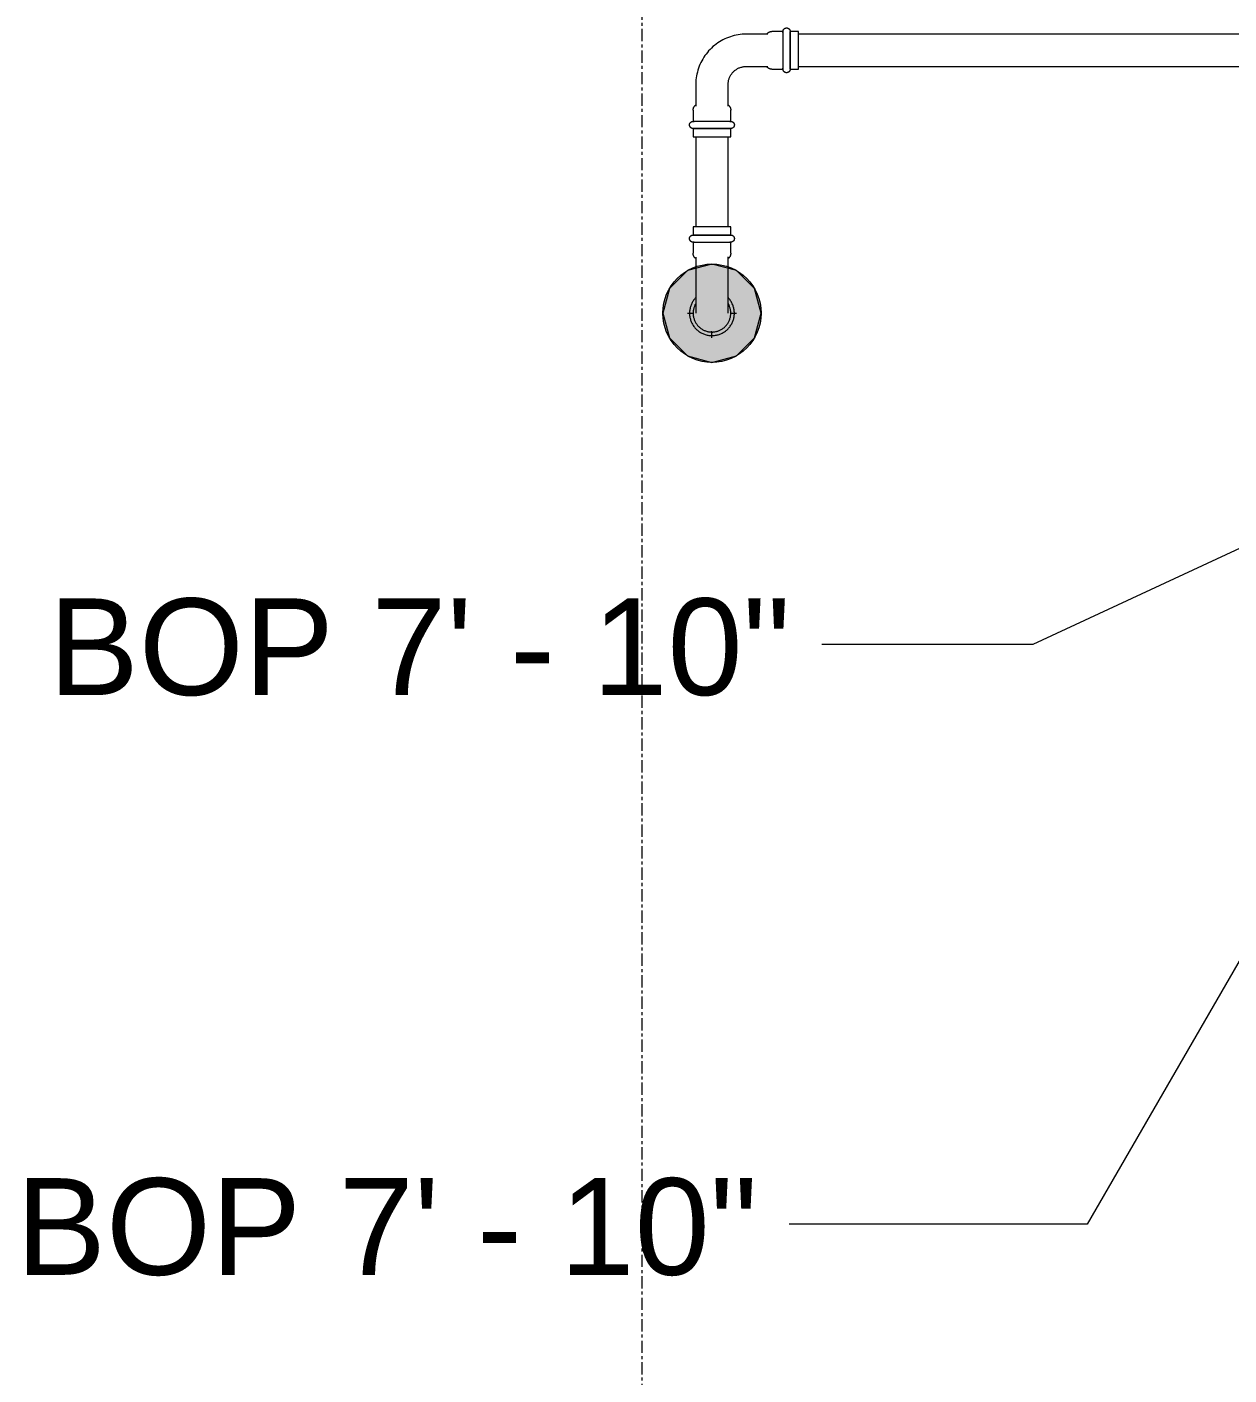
# Model space of a CAD drawing. Header units: inches. Extents: x -3679 to 241, y -496 to 1784.
# Drawn here: x -2695 to -2646.1, y 99.1 to 154 of the extents above; entities that cross this region are included whole.
import ezdxf

# ---------------------------------------------------------------- set-up
doc = ezdxf.new("R2010")
doc.units = ezdxf.units.IN
doc.header["$MEASUREMENT"] = 0
doc.linetypes.add('Grid Line', pattern=[0.875, 0.5, -0.125, 0.125, -0.125])
for name, color, linetype, lineweight in [('A-ANNO-NOTE', 250, 'Continuous', 9), ('G-ANNO-DIMS', 251, 'Continuous', 9), ('P-PIPE', 1, 'Continuous', 9), ('P-PIPE-CNTR', 1, 'Continuous', 9), ('S-GRID', 8, 'Continuous', 9)]:
    doc.layers.add(name, color=color, linetype=linetype, lineweight=lineweight)
doc.styles.add('Arial', font='arial.ttf', dxfattribs={"height": 3.934132})

# ---------------------------------------------------------------- blocks, each defined once
blk = doc.blocks.new('Victaulic-VicPress316-Elbow 90-45deg Style P568_P571 - Standard-V2-SECOND LEVEL')
at = {"layer": 'P-PIPE'}
for p, q in [((-3203.704, 731.097), (-3203.704, 730.203)), ((-3202.389, 730.206), (-3202.389, 731.097)), ((-3203.813, 730.051), (-3203.813, 729.6)), ((-3203.046, 729.6), (-3203.813, 729.6)), ((-3202.28, 729.6), (-3203.046, 729.6)), ((-3202.28, 729.6), (-3202.28, 730.051)), ((-3203.813, 729.309), (-3203.813, 728.97)), ((-3203.046, 729.309), (-3203.813, 729.309)), ((-3202.28, 729.309), (-3203.046, 729.309)), ((-3202.28, 728.97), (-3202.28, 729.309)), ((-3203.813, 728.97), (-3203.046, 728.97)), ((-3203.046, 728.97), (-3202.28, 728.97))]:
    blk.add_line(p, q, dxfattribs=at)
at = {"layer": 'P-PIPE', "flags": 128}
for points in [[(-3203.046, 733.402), (-3203.083, 733.401), (-3203.119, 733.399), (-3203.155, 733.395), (-3203.191, 733.39), (-3203.227, 733.384), (-3203.263, 733.376), (-3203.298, 733.366), (-3203.333, 733.356), (-3203.367, 733.344), (-3203.401, 733.33), (-3203.434, 733.315), (-3203.467, 733.299), (-3203.499, 733.281), (-3203.53, 733.263), (-3203.561, 733.243), (-3203.591, 733.222), (-3203.619, 733.199), (-3203.647, 733.176), (-3203.674, 733.151), (-3203.7, 733.125), (-3203.725, 733.099), (-3203.749, 733.071), (-3203.772, 733.043), (-3203.793, 733.013), (-3203.813, 732.983), (-3203.833, 732.952), (-3203.85, 732.92), (-3203.867, 732.887), (-3203.882, 732.854), (-3203.896, 732.82), (-3203.909, 732.786), (-3203.92, 732.751), (-3203.93, 732.716), (-3203.938, 732.681), (-3203.945, 732.645), (-3203.95, 732.609), (-3203.954, 732.573), (-3203.957, 732.536), (-3203.958, 732.5), (-3203.958, 732.463), (-3203.956, 732.427), (-3203.953, 732.391), (-3203.948, 732.354), (-3203.942, 732.318), (-3203.934, 732.283), (-3203.925, 732.247), (-3203.915, 732.212), (-3203.903, 732.178), (-3203.89, 732.144), (-3203.875, 732.11), (-3203.859, 732.078), (-3203.842, 732.045), (-3203.824, 732.014), (-3203.804, 731.983), (-3203.783, 731.953), (-3203.761, 731.924), (-3203.738, 731.896), (-3203.714, 731.869)], [(-3203.046, 733.257), (-3203.077, 733.256), (-3203.107, 733.254), (-3203.138, 733.251), (-3203.168, 733.247), (-3203.198, 733.241), (-3203.228, 733.235), (-3203.258, 733.227), (-3203.287, 733.218), (-3203.316, 733.207), (-3203.345, 733.196), (-3203.373, 733.183), (-3203.4, 733.17), (-3203.427, 733.155), (-3203.453, 733.139), (-3203.479, 733.123), (-3203.504, 733.105), (-3203.528, 733.086), (-3203.551, 733.066), (-3203.574, 733.046), (-3203.596, 733.024), (-3203.617, 733.002), (-3203.637, 732.978), (-3203.656, 732.954), (-3203.674, 732.93), (-3203.691, 732.904), (-3203.707, 732.878), (-3203.722, 732.851), (-3203.736, 732.824), (-3203.749, 732.796), (-3203.76, 732.768), (-3203.771, 732.739), (-3203.78, 732.71), (-3203.789, 732.68), (-3203.796, 732.65), (-3203.801, 732.62), (-3203.806, 732.59), (-3203.809, 732.559), (-3203.812, 732.529), (-3203.812, 732.498), (-3203.812, 732.468), (-3203.811, 732.437), (-3203.808, 732.406), (-3203.804, 732.376), (-3203.799, 732.346), (-3203.792, 732.316), (-3203.785, 732.286), (-3203.776, 732.257), (-3203.766, 732.228), (-3203.755, 732.199), (-3203.743, 732.171), (-3203.73, 732.143), (-3203.715, 732.116), (-3203.704, 732.096)], [(-3202.389, 731.858), (-3202.367, 731.881), (-3202.343, 731.909), (-3202.32, 731.937), (-3202.299, 731.967), (-3202.279, 731.997), (-3202.26, 732.028), (-3202.242, 732.06), (-3202.225, 732.093), (-3202.21, 732.126), (-3202.196, 732.16), (-3202.183, 732.194), (-3202.172, 732.229), (-3202.163, 732.264), (-3202.154, 732.299), (-3202.147, 732.335), (-3202.142, 732.371), (-3202.138, 732.407), (-3202.135, 732.444), (-3202.134, 732.48), (-3202.134, 732.517), (-3202.136, 732.553), (-3202.139, 732.589), (-3202.144, 732.626), (-3202.15, 732.662), (-3202.158, 732.697), (-3202.167, 732.733), (-3202.177, 732.768), (-3202.189, 732.802), (-3202.202, 732.836), (-3202.217, 732.87), (-3202.233, 732.902), (-3202.25, 732.935), (-3202.268, 732.966), (-3202.288, 732.997), (-3202.309, 733.027), (-3202.331, 733.056), (-3202.354, 733.084), (-3202.378, 733.111), (-3202.404, 733.137), (-3202.43, 733.163), (-3202.457, 733.187), (-3202.486, 733.21), (-3202.515, 733.231), (-3202.545, 733.252), (-3202.576, 733.271), (-3202.608, 733.29), (-3202.64, 733.307), (-3202.673, 733.322), (-3202.706, 733.336), (-3202.741, 733.349), (-3202.775, 733.361), (-3202.81, 733.371), (-3202.846, 733.38), (-3202.881, 733.387), (-3202.917, 733.393), (-3202.954, 733.397), (-3202.99, 733.4), (-3203.026, 733.402), (-3203.046, 733.402)], [(-3202.385, 732.102), (-3202.37, 732.129), (-3202.356, 732.156), (-3202.343, 732.184), (-3202.332, 732.212), (-3202.321, 732.241), (-3202.312, 732.27), (-3202.304, 732.3), (-3202.297, 732.33), (-3202.291, 732.36), (-3202.286, 732.39), (-3202.283, 732.421), (-3202.281, 732.451), (-3202.28, 732.482), (-3202.28, 732.512), (-3202.281, 732.543), (-3202.284, 732.574), (-3202.288, 732.604), (-3202.293, 732.634), (-3202.3, 732.664), (-3202.307, 732.694), (-3202.316, 732.723), (-3202.326, 732.752), (-3202.337, 732.781), (-3202.349, 732.809), (-3202.362, 732.837), (-3202.377, 732.864), (-3202.392, 732.89), (-3202.409, 732.916), (-3202.426, 732.941), (-3202.445, 732.966), (-3202.464, 732.989), (-3202.485, 733.012), (-3202.506, 733.034), (-3202.528, 733.055), (-3202.551, 733.075), (-3202.575, 733.095), (-3202.6, 733.113), (-3202.625, 733.13), (-3202.651, 733.147), (-3202.677, 733.162), (-3202.705, 733.176), (-3202.732, 733.189), (-3202.761, 733.201), (-3202.789, 733.212), (-3202.818, 733.222), (-3202.848, 733.23), (-3202.878, 733.238), (-3202.908, 733.244), (-3202.938, 733.249), (-3202.968, 733.253), (-3202.999, 733.255), (-3203.029, 733.256), (-3203.046, 733.257)], [(-3203.704, 732.49), (-3203.704, 732.489), (-3203.704, 732.486), (-3203.704, 732.48), (-3203.704, 732.472), (-3203.704, 732.462), (-3203.704, 732.45), (-3203.704, 732.436), (-3203.704, 732.419), (-3203.704, 732.401), (-3203.704, 732.38), (-3203.704, 732.357), (-3203.704, 732.333), (-3203.704, 732.306), (-3203.704, 732.277), (-3203.704, 732.247), (-3203.704, 732.214), (-3203.704, 732.18), (-3203.704, 732.144), (-3203.704, 732.107), (-3203.704, 732.068), (-3203.704, 732.027), (-3203.704, 731.985), (-3203.704, 731.941), (-3203.704, 731.896), (-3203.704, 731.85), (-3203.704, 731.802), (-3203.704, 731.754), (-3203.704, 731.704), (-3203.704, 731.653), (-3203.704, 731.602), (-3203.704, 731.549), (-3203.704, 731.496), (-3203.704, 731.443), (-3203.704, 731.388), (-3203.704, 731.334), (-3203.704, 731.279), (-3203.704, 731.223), (-3203.704, 731.168), (-3203.704, 731.112), (-3203.704, 731.097)], [(-3202.389, 731.097), (-3202.389, 731.153), (-3202.389, 731.208), (-3202.389, 731.264), (-3202.389, 731.319), (-3202.389, 731.374), (-3202.389, 731.428), (-3202.389, 731.482), (-3202.389, 731.535), (-3202.389, 731.588), (-3202.389, 731.639), (-3202.389, 731.69), (-3202.389, 731.74), (-3202.389, 731.789), (-3202.389, 731.837), (-3202.389, 731.884), (-3202.389, 731.929), (-3202.389, 731.973), (-3202.389, 732.016), (-3202.389, 732.057), (-3202.389, 732.096), (-3202.389, 732.134), (-3202.389, 732.171), (-3202.389, 732.205), (-3202.389, 732.238), (-3202.389, 732.269), (-3202.389, 732.298), (-3202.389, 732.326), (-3202.389, 732.351), (-3202.389, 732.374), (-3202.389, 732.395), (-3202.389, 732.414), (-3202.389, 732.432), (-3202.389, 732.446), (-3202.389, 732.459), (-3202.389, 732.47), (-3202.389, 732.478), (-3202.389, 732.484), (-3202.389, 732.488), (-3202.389, 732.49), (-3202.389, 732.49)], [(-3203.813, 730.051), (-3203.812, 730.062), (-3203.812, 730.073), (-3203.811, 730.084), (-3203.809, 730.094), (-3203.807, 730.105), (-3203.805, 730.116), (-3203.802, 730.126), (-3203.799, 730.137), (-3203.795, 730.147), (-3203.791, 730.157), (-3203.787, 730.167), (-3203.782, 730.177), (-3203.777, 730.186), (-3203.771, 730.196), (-3203.765, 730.205), (-3203.759, 730.214), (-3203.752, 730.222), (-3203.745, 730.231), (-3203.738, 730.239), (-3203.73, 730.246), (-3203.722, 730.254), (-3203.714, 730.261), (-3203.705, 730.268), (-3203.704, 730.269)], [(-3202.389, 730.269), (-3202.38, 730.262), (-3202.372, 730.255), (-3202.364, 730.248), (-3202.356, 730.24), (-3202.348, 730.232), (-3202.341, 730.224), (-3202.335, 730.215), (-3202.328, 730.207), (-3202.322, 730.197), (-3202.317, 730.188), (-3202.311, 730.179), (-3202.306, 730.169), (-3202.302, 730.159), (-3202.298, 730.149), (-3202.294, 730.139), (-3202.291, 730.128), (-3202.288, 730.118), (-3202.285, 730.107), (-3202.283, 730.096), (-3202.282, 730.086), (-3202.281, 730.075), (-3202.28, 730.064), (-3202.28, 730.053), (-3202.28, 730.051)], [(-3203.813, 729.309), (-3203.818, 729.309), (-3203.824, 729.309), (-3203.83, 729.31), (-3203.836, 729.31), (-3203.841, 729.311), (-3203.847, 729.313), (-3203.853, 729.314), (-3203.858, 729.316), (-3203.864, 729.318), (-3203.869, 729.32), (-3203.875, 729.322), (-3203.88, 729.325), (-3203.885, 729.328), (-3203.89, 729.331), (-3203.895, 729.334), (-3203.899, 729.337), (-3203.904, 729.341), (-3203.908, 729.345), (-3203.913, 729.349), (-3203.917, 729.353), (-3203.921, 729.357), (-3203.925, 729.361), (-3203.928, 729.366), (-3203.932, 729.371), (-3203.935, 729.375), (-3203.938, 729.38), (-3203.941, 729.385), (-3203.944, 729.391), (-3203.946, 729.396), (-3203.948, 729.401), (-3203.95, 729.407), (-3203.952, 729.412), (-3203.953, 729.418), (-3203.955, 729.424), (-3203.956, 729.429), (-3203.957, 729.435), (-3203.957, 729.441), (-3203.958, 729.447), (-3203.958, 729.452), (-3203.958, 729.458), (-3203.958, 729.464), (-3203.957, 729.47), (-3203.956, 729.476), (-3203.955, 729.481), (-3203.954, 729.487), (-3203.953, 729.493), (-3203.951, 729.498), (-3203.949, 729.504), (-3203.947, 729.509), (-3203.945, 729.515), (-3203.942, 729.52), (-3203.94, 729.525), (-3203.937, 729.53), (-3203.934, 729.535), (-3203.93, 729.54), (-3203.927, 729.544), (-3203.923, 729.549), (-3203.919, 729.553), (-3203.915, 729.557), (-3203.911, 729.561), (-3203.906, 729.565), (-3203.902, 729.569), (-3203.897, 729.572), (-3203.892, 729.576), (-3203.888, 729.579), (-3203.882, 729.582), (-3203.877, 729.584), (-3203.872, 729.587), (-3203.867, 729.589), (-3203.861, 729.591), (-3203.856, 729.593), (-3203.85, 729.595), (-3203.845, 729.596), (-3203.839, 729.597), (-3203.833, 729.598), (-3203.827, 729.599), (-3203.821, 729.599), (-3203.816, 729.599), (-3203.813, 729.6)], [(-3203.046, 729.6), (-3203.077, 729.6), (-3203.107, 729.6), (-3203.138, 729.6), (-3203.168, 729.6), (-3203.198, 729.6), (-3203.228, 729.6), (-3203.258, 729.6), (-3203.287, 729.6), (-3203.316, 729.6), (-3203.345, 729.6), (-3203.373, 729.6), (-3203.4, 729.6), (-3203.427, 729.6), (-3203.453, 729.6), (-3203.479, 729.6), (-3203.504, 729.6), (-3203.528, 729.6), (-3203.551, 729.6), (-3203.574, 729.6), (-3203.596, 729.6), (-3203.617, 729.6), (-3203.637, 729.6), (-3203.656, 729.6), (-3203.674, 729.6), (-3203.691, 729.6), (-3203.707, 729.6), (-3203.722, 729.6), (-3203.736, 729.6), (-3203.749, 729.6), (-3203.76, 729.6), (-3203.771, 729.6), (-3203.78, 729.6), (-3203.789, 729.6), (-3203.796, 729.6), (-3203.801, 729.6), (-3203.806, 729.6), (-3203.809, 729.6), (-3203.812, 729.6), (-3203.812, 729.6), (-3203.813, 729.6)], [(-3203.813, 729.6), (-3203.812, 729.6), (-3203.81, 729.6), (-3203.807, 729.6), (-3203.803, 729.6), (-3203.797, 729.6), (-3203.791, 729.6), (-3203.783, 729.6), (-3203.774, 729.6)], [(-3202.28, 729.6), (-3202.28, 729.6), (-3202.282, 729.6), (-3202.285, 729.6), (-3202.289, 729.6), (-3202.295, 729.6), (-3202.302, 729.6), (-3202.309, 729.6), (-3202.318, 729.6), (-3202.329, 729.6), (-3202.34, 729.6), (-3202.353, 729.6), (-3202.366, 729.6), (-3202.381, 729.6), (-3202.397, 729.6), (-3202.413, 729.6), (-3202.431, 729.6), (-3202.45, 729.6), (-3202.47, 729.6), (-3202.49, 729.6), (-3202.512, 729.6), (-3202.534, 729.6), (-3202.558, 729.6), (-3202.582, 729.6), (-3202.606, 729.6), (-3202.632, 729.6), (-3202.658, 729.6), (-3202.685, 729.6), (-3202.712, 729.6), (-3202.74, 729.6), (-3202.768, 729.6), (-3202.797, 729.6), (-3202.826, 729.6), (-3202.856, 729.6), (-3202.886, 729.6), (-3202.916, 729.6), (-3202.946, 729.6), (-3202.977, 729.6), (-3203.007, 729.6), (-3203.038, 729.6), (-3203.046, 729.6)], [(-3202.321, 729.6), (-3202.312, 729.6), (-3202.304, 729.6), (-3202.297, 729.6), (-3202.291, 729.6), (-3202.286, 729.6), (-3202.283, 729.6), (-3202.281, 729.6), (-3202.28, 729.6), (-3202.28, 729.6)], [(-3202.28, 729.6), (-3202.274, 729.599), (-3202.268, 729.599), (-3202.262, 729.598), (-3202.256, 729.598), (-3202.251, 729.597), (-3202.245, 729.595), (-3202.239, 729.594), (-3202.234, 729.592), (-3202.228, 729.59), (-3202.223, 729.588), (-3202.218, 729.586), (-3202.212, 729.583), (-3202.207, 729.58), (-3202.202, 729.577), (-3202.197, 729.574), (-3202.193, 729.571), (-3202.188, 729.567), (-3202.184, 729.563), (-3202.179, 729.559), (-3202.175, 729.555), (-3202.171, 729.551), (-3202.167, 729.547), (-3202.164, 729.542), (-3202.16, 729.537), (-3202.157, 729.533), (-3202.154, 729.528), (-3202.151, 729.523), (-3202.149, 729.517), (-3202.146, 729.512), (-3202.144, 729.507), (-3202.142, 729.501), (-3202.14, 729.496), (-3202.139, 729.49), (-3202.137, 729.484), (-3202.136, 729.479), (-3202.135, 729.473), (-3202.135, 729.467), (-3202.134, 729.461), (-3202.134, 729.456), (-3202.134, 729.45), (-3202.134, 729.444), (-3202.135, 729.438), (-3202.136, 729.432), (-3202.137, 729.427), (-3202.138, 729.421), (-3202.139, 729.415), (-3202.141, 729.41), (-3202.143, 729.404), (-3202.145, 729.399), (-3202.147, 729.393), (-3202.15, 729.388), (-3202.152, 729.383), (-3202.155, 729.378), (-3202.159, 729.373), (-3202.162, 729.368), (-3202.165, 729.364), (-3202.169, 729.359), (-3202.173, 729.355), (-3202.177, 729.351), (-3202.181, 729.347), (-3202.186, 729.343), (-3202.19, 729.339), (-3202.195, 729.336), (-3202.2, 729.332), (-3202.205, 729.329), (-3202.21, 729.326), (-3202.215, 729.324), (-3202.22, 729.321), (-3202.225, 729.319), (-3202.231, 729.317), (-3202.236, 729.315), (-3202.242, 729.313), (-3202.248, 729.312), (-3202.253, 729.311), (-3202.259, 729.31), (-3202.265, 729.309), (-3202.271, 729.309), (-3202.276, 729.309), (-3202.28, 729.309)], [(-3203.771, 729.309), (-3203.78, 729.309), (-3203.789, 729.309), (-3203.796, 729.309), (-3203.801, 729.309), (-3203.806, 729.309), (-3203.809, 729.309), (-3203.812, 729.309), (-3203.812, 729.309), (-3203.813, 729.309)], [(-3203.813, 729.309), (-3203.812, 729.309), (-3203.81, 729.309), (-3203.807, 729.309), (-3203.803, 729.309), (-3203.797, 729.309), (-3203.791, 729.309), (-3203.783, 729.309), (-3203.774, 729.309), (-3203.763, 729.309), (-3203.752, 729.309), (-3203.74, 729.309), (-3203.726, 729.309), (-3203.711, 729.309), (-3203.695, 729.309), (-3203.679, 729.309), (-3203.661, 729.309), (-3203.642, 729.309), (-3203.622, 729.309), (-3203.602, 729.309), (-3203.58, 729.309), (-3203.558, 729.309), (-3203.534, 729.309), (-3203.51, 729.309), (-3203.486, 729.309), (-3203.46, 729.309), (-3203.434, 729.309), (-3203.407, 729.309), (-3203.38, 729.309), (-3203.352, 729.309), (-3203.324, 729.309), (-3203.295, 729.309), (-3203.266, 729.309), (-3203.236, 729.309), (-3203.206, 729.309), (-3203.176, 729.309), (-3203.146, 729.309), (-3203.116, 729.309), (-3203.085, 729.309), (-3203.054, 729.309), (-3203.046, 729.309)], [(-3203.046, 729.309), (-3203.015, 729.309), (-3202.985, 729.309), (-3202.954, 729.309), (-3202.924, 729.309), (-3202.894, 729.309), (-3202.864, 729.309), (-3202.834, 729.309), (-3202.805, 729.309), (-3202.776, 729.309), (-3202.748, 729.309), (-3202.72, 729.309), (-3202.692, 729.309), (-3202.665, 729.309), (-3202.639, 729.309), (-3202.613, 729.309), (-3202.588, 729.309), (-3202.564, 729.309), (-3202.541, 729.309), (-3202.518, 729.309), (-3202.496, 729.309), (-3202.475, 729.309), (-3202.455, 729.309), (-3202.436, 729.309), (-3202.418, 729.309), (-3202.401, 729.309), (-3202.385, 729.309), (-3202.37, 729.309), (-3202.356, 729.309), (-3202.343, 729.309), (-3202.332, 729.309), (-3202.321, 729.309), (-3202.312, 729.309), (-3202.304, 729.309), (-3202.297, 729.309), (-3202.291, 729.309), (-3202.286, 729.309), (-3202.283, 729.309), (-3202.281, 729.309), (-3202.28, 729.309), (-3202.28, 729.309)], [(-3202.28, 729.309), (-3202.28, 729.309), (-3202.282, 729.309), (-3202.285, 729.309), (-3202.289, 729.309), (-3202.295, 729.309), (-3202.302, 729.309), (-3202.309, 729.309), (-3202.318, 729.309)]]:
    blk.add_lwpolyline(points, dxfattribs=at)
blk = doc.blocks.new('Victaulic-VicPress316-Elbow 90-45deg Style P568_P571 - Standard-V1-SECOND LEVEL')
at = {"layer": 'P-PIPE'}
for p, q in [((-0.767, 3.52), (-0.767, 3.181)), ((0.766, 3.52), (-0.767, 3.52)), ((0.766, 3.181), (0.766, 3.52)), ((-0.767, 3.181), (0.766, 3.181)), ((-0.767, 2.89), (-0.767, 2.439)), ((-0.767, 2.89), (0.766, 2.89)), ((0.766, 2.439), (0.766, 2.89)), ((-0.658, 2.278), (-0.658, 1.393)), ((0.657, 1.393), (0.657, 2.278)), ((-3.181, 0.766), (-3.52, 0.766)), ((-3.52, 0.766), (-3.52, -0.767)), ((-3.181, -0.767), (-3.181, 0.766)), ((-2.439, 0.766), (-2.89, 0.766)), ((-2.89, -0.767), (-2.89, 0.766)), ((-1.393, 0.657), (-2.278, 0.657)), ((-3.52, -0.767), (-3.181, -0.767)), ((-2.89, -0.767), (-2.439, -0.767)), ((-2.278, -0.658), (-1.393, -0.658))]:
    blk.add_line(p, q, dxfattribs=at)
at = {"layer": 'P-PIPE', "flags": 128}
for points in [[(-0.767, 2.89), (-0.772, 2.891), (-0.778, 2.891), (-0.784, 2.892), (-0.79, 2.892), (-0.795, 2.893), (-0.801, 2.895), (-0.807, 2.896), (-0.812, 2.898), (-0.818, 2.9), (-0.823, 2.902), (-0.828, 2.904), (-0.834, 2.907), (-0.839, 2.91), (-0.844, 2.913), (-0.849, 2.916), (-0.853, 2.919), (-0.858, 2.923), (-0.862, 2.927), (-0.867, 2.931), (-0.871, 2.935), (-0.875, 2.939), (-0.879, 2.943), (-0.882, 2.948), (-0.886, 2.953), (-0.889, 2.957), (-0.892, 2.962), (-0.895, 2.967), (-0.897, 2.973), (-0.9, 2.978), (-0.902, 2.983), (-0.904, 2.989), (-0.906, 2.994), (-0.907, 3), (-0.909, 3.006), (-0.91, 3.011), (-0.911, 3.017), (-0.911, 3.023), (-0.912, 3.029), (-0.912, 3.034), (-0.912, 3.04), (-0.912, 3.046), (-0.911, 3.052), (-0.91, 3.058), (-0.909, 3.063), (-0.908, 3.069), (-0.907, 3.075), (-0.905, 3.08), (-0.903, 3.086), (-0.901, 3.091), (-0.899, 3.097), (-0.896, 3.102), (-0.894, 3.107), (-0.891, 3.112), (-0.887, 3.117), (-0.884, 3.122), (-0.881, 3.126), (-0.877, 3.131), (-0.873, 3.135), (-0.869, 3.139), (-0.865, 3.143), (-0.86, 3.147), (-0.856, 3.151), (-0.851, 3.154), (-0.846, 3.158), (-0.842, 3.161), (-0.836, 3.164), (-0.831, 3.166), (-0.826, 3.169), (-0.821, 3.171), (-0.815, 3.173), (-0.81, 3.175), (-0.804, 3.177), (-0.798, 3.178), (-0.793, 3.179), (-0.787, 3.18), (-0.781, 3.181), (-0.775, 3.181), (-0.77, 3.181), (-0.767, 3.181)], [(0.766, 3.181), (0.766, 3.181), (0.764, 3.181), (0.761, 3.181), (0.757, 3.181), (0.751, 3.181), (0.745, 3.181), (0.737, 3.181), (0.728, 3.181), (0.717, 3.181), (0.706, 3.181), (0.693, 3.181), (0.68, 3.181), (0.665, 3.181), (0.649, 3.181), (0.633, 3.181), (0.615, 3.181), (0.596, 3.181), (0.576, 3.181), (0.556, 3.181), (0.534, 3.181), (0.512, 3.181), (0.488, 3.181), (0.464, 3.181), (0.44, 3.181), (0.414, 3.181), (0.388, 3.181), (0.361, 3.181), (0.334, 3.181), (0.306, 3.181), (0.278, 3.181), (0.249, 3.181), (0.22, 3.181), (0.19, 3.181), (0.16, 3.181), (0.13, 3.181), (0.1, 3.181), (0.069, 3.181), (0.039, 3.181), (0.008, 3.181), (-0.022, 3.181), (-0.053, 3.181), (-0.084, 3.181), (-0.114, 3.181), (-0.144, 3.181), (-0.174, 3.181), (-0.204, 3.181), (-0.233, 3.181), (-0.262, 3.181), (-0.291, 3.181), (-0.319, 3.181), (-0.347, 3.181), (-0.374, 3.181), (-0.4, 3.181), (-0.426, 3.181), (-0.451, 3.181), (-0.476, 3.181), (-0.499, 3.181), (-0.522, 3.181), (-0.544, 3.181), (-0.565, 3.181), (-0.585, 3.181), (-0.605, 3.181), (-0.623, 3.181), (-0.64, 3.181), (-0.657, 3.181), (-0.672, 3.181), (-0.686, 3.181), (-0.699, 3.181), (-0.711, 3.181), (-0.722, 3.181), (-0.732, 3.181), (-0.74, 3.181), (-0.748, 3.181), (-0.754, 3.181), (-0.759, 3.181), (-0.763, 3.181), (-0.765, 3.181), (-0.766, 3.181), (-0.767, 3.181)], [(-0.767, 3.181), (-0.766, 3.181), (-0.764, 3.181), (-0.761, 3.181), (-0.757, 3.181), (-0.751, 3.181), (-0.745, 3.181), (-0.737, 3.181), (-0.728, 3.181)], [(-0.767, 2.89), (-0.766, 2.89), (-0.764, 2.89), (-0.761, 2.89), (-0.757, 2.89), (-0.751, 2.89), (-0.745, 2.89), (-0.737, 2.89), (-0.728, 2.89), (-0.717, 2.89), (-0.706, 2.89), (-0.693, 2.89), (-0.68, 2.89), (-0.665, 2.89), (-0.649, 2.89), (-0.633, 2.89), (-0.615, 2.89), (-0.596, 2.89), (-0.576, 2.89), (-0.556, 2.89), (-0.534, 2.89), (-0.512, 2.89), (-0.488, 2.89), (-0.464, 2.89), (-0.44, 2.89), (-0.414, 2.89), (-0.388, 2.89), (-0.361, 2.89), (-0.334, 2.89), (-0.306, 2.89), (-0.278, 2.89), (-0.249, 2.89), (-0.22, 2.89), (-0.19, 2.89), (-0.16, 2.89), (-0.13, 2.89), (-0.1, 2.89), (-0.069, 2.89), (-0.039, 2.89), (-0.008, 2.89), (0.022, 2.89), (0.053, 2.89), (0.084, 2.89), (0.114, 2.89), (0.144, 2.89), (0.174, 2.89), (0.204, 2.89), (0.233, 2.89), (0.262, 2.89), (0.291, 2.89), (0.319, 2.89), (0.347, 2.89), (0.374, 2.89), (0.4, 2.89), (0.426, 2.89), (0.451, 2.89), (0.476, 2.89), (0.499, 2.89), (0.522, 2.89), (0.544, 2.89), (0.565, 2.89), (0.585, 2.89), (0.605, 2.89), (0.623, 2.89), (0.64, 2.89), (0.657, 2.89), (0.672, 2.89), (0.686, 2.89), (0.699, 2.89), (0.711, 2.89), (0.722, 2.89), (0.732, 2.89), (0.74, 2.89), (0.748, 2.89), (0.754, 2.89), (0.759, 2.89), (0.763, 2.89), (0.765, 2.89), (0.766, 2.89), (0.766, 2.89)], [(-0.722, 2.89), (-0.732, 2.89), (-0.74, 2.89), (-0.748, 2.89), (-0.754, 2.89), (-0.759, 2.89), (-0.763, 2.89), (-0.765, 2.89), (-0.766, 2.89), (-0.767, 2.89)], [(0.722, 3.181), (0.732, 3.181), (0.74, 3.181), (0.748, 3.181), (0.754, 3.181), (0.759, 3.181), (0.763, 3.181), (0.765, 3.181), (0.766, 3.181), (0.766, 3.181)], [(0.766, 2.89), (0.766, 2.89), (0.764, 2.89), (0.761, 2.89), (0.757, 2.89), (0.751, 2.89), (0.745, 2.89), (0.737, 2.89), (0.728, 2.89)], [(0.766, 3.181), (0.772, 3.181), (0.778, 3.181), (0.784, 3.18), (0.79, 3.18), (0.795, 3.179), (0.801, 3.177), (0.807, 3.176), (0.812, 3.174), (0.818, 3.172), (0.823, 3.17), (0.828, 3.168), (0.834, 3.165), (0.839, 3.162), (0.844, 3.159), (0.849, 3.156), (0.853, 3.153), (0.858, 3.149), (0.862, 3.145), (0.867, 3.141), (0.871, 3.137), (0.875, 3.133), (0.879, 3.129), (0.882, 3.124), (0.886, 3.119), (0.889, 3.115), (0.892, 3.11), (0.895, 3.105), (0.897, 3.099), (0.9, 3.094), (0.902, 3.089), (0.904, 3.083), (0.906, 3.078), (0.907, 3.072), (0.909, 3.066), (0.91, 3.061), (0.911, 3.055), (0.911, 3.049), (0.912, 3.043), (0.912, 3.038), (0.912, 3.032), (0.912, 3.026), (0.911, 3.02), (0.91, 3.014), (0.909, 3.009), (0.908, 3.003), (0.907, 2.997), (0.905, 2.992), (0.903, 2.986), (0.901, 2.981), (0.899, 2.975), (0.896, 2.97), (0.894, 2.965), (0.891, 2.96), (0.887, 2.955), (0.884, 2.95), (0.881, 2.946), (0.877, 2.941), (0.873, 2.937), (0.869, 2.933), (0.865, 2.929), (0.86, 2.925), (0.856, 2.921), (0.851, 2.918), (0.846, 2.914), (0.842, 2.911), (0.836, 2.908), (0.831, 2.906), (0.826, 2.903), (0.821, 2.901), (0.815, 2.899), (0.81, 2.897), (0.804, 2.895), (0.798, 2.894), (0.793, 2.893), (0.787, 2.892), (0.781, 2.891), (0.775, 2.891), (0.77, 2.891), (0.766, 2.89)], [(-0.658, 2.221), (-0.666, 2.228), (-0.674, 2.235), (-0.682, 2.242), (-0.69, 2.25), (-0.698, 2.258), (-0.705, 2.266), (-0.711, 2.275), (-0.718, 2.283), (-0.724, 2.293), (-0.729, 2.302), (-0.735, 2.311), (-0.74, 2.321), (-0.744, 2.331), (-0.748, 2.341), (-0.752, 2.351), (-0.755, 2.362), (-0.758, 2.372), (-0.761, 2.383), (-0.763, 2.394), (-0.764, 2.404), (-0.765, 2.415), (-0.766, 2.426), (-0.767, 2.437), (-0.767, 2.439)], [(0.766, 2.439), (0.766, 2.428), (0.766, 2.417), (0.765, 2.406), (0.763, 2.396), (0.761, 2.385), (0.759, 2.374), (0.756, 2.364), (0.753, 2.353), (0.749, 2.343), (0.745, 2.333), (0.741, 2.323), (0.736, 2.313), (0.73, 2.304), (0.725, 2.294), (0.719, 2.285), (0.713, 2.276), (0.706, 2.268), (0.699, 2.259), (0.692, 2.251), (0.684, 2.244), (0.676, 2.236), (0.668, 2.229), (0.659, 2.222), (0.657, 2.221)], [(-0.658, 1.393), (-0.658, 1.364), (-0.66, 1.334), (-0.663, 1.305), (-0.667, 1.276), (-0.672, 1.247), (-0.679, 1.218), (-0.686, 1.19), (-0.695, 1.162), (-0.705, 1.134), (-0.716, 1.107), (-0.728, 1.08), (-0.741, 1.053), (-0.755, 1.028), (-0.77, 1.002), (-0.786, 0.978), (-0.803, 0.954), (-0.821, 0.931), (-0.84, 0.908), (-0.86, 0.886), (-0.881, 0.865), (-0.902, 0.845), (-0.924, 0.826), (-0.947, 0.808), (-0.971, 0.79), (-0.996, 0.774), (-1.021, 0.759), (-1.046, 0.744), (-1.073, 0.731), (-1.099, 0.719), (-1.126, 0.707), (-1.154, 0.697), (-1.182, 0.688), (-1.21, 0.681), (-1.239, 0.674), (-1.268, 0.668), (-1.297, 0.664), (-1.326, 0.661), (-1.356, 0.658), (-1.385, 0.658), (-1.393, 0.657)], [(-1.393, -0.658), (-1.311, -0.656), (-1.229, -0.651), (-1.148, -0.643), (-1.066, -0.631), (-0.986, -0.617), (-0.906, -0.599), (-0.826, -0.578), (-0.748, -0.553), (-0.671, -0.526), (-0.594, -0.496), (-0.52, -0.462), (-0.446, -0.426), (-0.374, -0.386), (-0.304, -0.344), (-0.235, -0.299), (-0.168, -0.252), (-0.104, -0.201), (-0.041, -0.149), (0.02, -0.093), (0.078, -0.036), (0.134, 0.024), (0.187, 0.087), (0.238, 0.151), (0.287, 0.217), (0.332, 0.285), (0.375, 0.355), (0.415, 0.427), (0.453, 0.5), (0.487, 0.574), (0.518, 0.65), (0.546, 0.727), (0.571, 0.805), (0.593, 0.884), (0.612, 0.964), (0.628, 1.044), (0.64, 1.126), (0.649, 1.207), (0.655, 1.289), (0.657, 1.371), (0.657, 1.393)], [(-3.181, 0.766), (-3.181, 0.772), (-3.181, 0.778), (-3.18, 0.784), (-3.18, 0.79), (-3.179, 0.795), (-3.177, 0.801), (-3.176, 0.807), (-3.174, 0.812), (-3.172, 0.818), (-3.17, 0.823), (-3.168, 0.828), (-3.165, 0.834), (-3.162, 0.839), (-3.159, 0.844), (-3.156, 0.849), (-3.153, 0.853), (-3.149, 0.858), (-3.145, 0.862), (-3.141, 0.867), (-3.137, 0.871), (-3.133, 0.875), (-3.129, 0.879), (-3.124, 0.882), (-3.119, 0.886), (-3.115, 0.889), (-3.11, 0.892), (-3.105, 0.895), (-3.099, 0.897), (-3.094, 0.9), (-3.089, 0.902), (-3.083, 0.904), (-3.078, 0.906), (-3.072, 0.907), (-3.066, 0.909), (-3.061, 0.91), (-3.055, 0.911), (-3.049, 0.911), (-3.043, 0.912), (-3.038, 0.912), (-3.032, 0.912), (-3.026, 0.912), (-3.02, 0.911), (-3.014, 0.91), (-3.009, 0.909), (-3.003, 0.908), (-2.997, 0.907), (-2.992, 0.905), (-2.986, 0.903), (-2.981, 0.901), (-2.975, 0.899), (-2.97, 0.896), (-2.965, 0.894), (-2.96, 0.891), (-2.955, 0.887), (-2.95, 0.884), (-2.946, 0.881), (-2.941, 0.877), (-2.937, 0.873), (-2.933, 0.869), (-2.929, 0.865), (-2.925, 0.86), (-2.921, 0.856), (-2.918, 0.851), (-2.914, 0.846), (-2.911, 0.842), (-2.908, 0.836), (-2.906, 0.831), (-2.903, 0.826), (-2.901, 0.821), (-2.899, 0.815), (-2.897, 0.81), (-2.895, 0.804), (-2.894, 0.798), (-2.893, 0.793), (-2.892, 0.787), (-2.891, 0.781), (-2.891, 0.775), (-2.891, 0.77), (-2.89, 0.766)], [(-3.181, 0.766), (-3.181, 0.766), (-3.181, 0.764), (-3.181, 0.761), (-3.181, 0.757), (-3.181, 0.751), (-3.181, 0.745), (-3.181, 0.737), (-3.181, 0.728), (-3.181, 0.717), (-3.181, 0.706), (-3.181, 0.693), (-3.181, 0.68), (-3.181, 0.665), (-3.181, 0.649), (-3.181, 0.633), (-3.181, 0.615), (-3.181, 0.596), (-3.181, 0.576), (-3.181, 0.556), (-3.181, 0.534), (-3.181, 0.512), (-3.181, 0.488), (-3.181, 0.464), (-3.181, 0.44), (-3.181, 0.414), (-3.181, 0.388), (-3.181, 0.361), (-3.181, 0.334), (-3.181, 0.306), (-3.181, 0.278), (-3.181, 0.249), (-3.181, 0.22), (-3.181, 0.19), (-3.181, 0.16), (-3.181, 0.13), (-3.181, 0.1), (-3.181, 0.069), (-3.181, 0.039), (-3.181, 0.008), (-3.181, -0.022), (-3.181, -0.053), (-3.181, -0.084), (-3.181, -0.114), (-3.181, -0.144), (-3.181, -0.174), (-3.181, -0.204), (-3.181, -0.233), (-3.181, -0.262), (-3.181, -0.291), (-3.181, -0.319), (-3.181, -0.347), (-3.181, -0.374), (-3.181, -0.4), (-3.181, -0.426), (-3.181, -0.451), (-3.181, -0.476), (-3.181, -0.499), (-3.181, -0.522), (-3.181, -0.544), (-3.181, -0.565), (-3.181, -0.585), (-3.181, -0.605), (-3.181, -0.623), (-3.181, -0.64), (-3.181, -0.657), (-3.181, -0.672), (-3.181, -0.686), (-3.181, -0.699), (-3.181, -0.711), (-3.181, -0.722), (-3.181, -0.732), (-3.181, -0.74), (-3.181, -0.748), (-3.181, -0.754), (-3.181, -0.759), (-3.181, -0.763), (-3.181, -0.765), (-3.181, -0.766), (-3.181, -0.767)], [(-3.181, 0.722), (-3.181, 0.732), (-3.181, 0.74), (-3.181, 0.748), (-3.181, 0.754), (-3.181, 0.759), (-3.181, 0.763), (-3.181, 0.765), (-3.181, 0.766), (-3.181, 0.766)], [(-2.89, -0.767), (-2.89, -0.766), (-2.89, -0.764), (-2.89, -0.761), (-2.89, -0.757), (-2.89, -0.751), (-2.89, -0.745), (-2.89, -0.737), (-2.89, -0.728), (-2.89, -0.717), (-2.89, -0.706), (-2.89, -0.693), (-2.89, -0.68), (-2.89, -0.665), (-2.89, -0.649), (-2.89, -0.633), (-2.89, -0.615), (-2.89, -0.596), (-2.89, -0.576), (-2.89, -0.556), (-2.89, -0.534), (-2.89, -0.512), (-2.89, -0.488), (-2.89, -0.464), (-2.89, -0.44), (-2.89, -0.414), (-2.89, -0.388), (-2.89, -0.361), (-2.89, -0.334), (-2.89, -0.306), (-2.89, -0.278), (-2.89, -0.249), (-2.89, -0.22), (-2.89, -0.19), (-2.89, -0.16), (-2.89, -0.13), (-2.89, -0.1), (-2.89, -0.069), (-2.89, -0.039), (-2.89, -0.008), (-2.89, 0.022), (-2.89, 0.053), (-2.89, 0.084), (-2.89, 0.114), (-2.89, 0.144), (-2.89, 0.174), (-2.89, 0.204), (-2.89, 0.233), (-2.89, 0.262), (-2.89, 0.291), (-2.89, 0.319), (-2.89, 0.347), (-2.89, 0.374), (-2.89, 0.4), (-2.89, 0.426), (-2.89, 0.451), (-2.89, 0.476), (-2.89, 0.499), (-2.89, 0.522), (-2.89, 0.544), (-2.89, 0.565), (-2.89, 0.585), (-2.89, 0.605), (-2.89, 0.623), (-2.89, 0.64), (-2.89, 0.657), (-2.89, 0.672), (-2.89, 0.686), (-2.89, 0.699), (-2.89, 0.711), (-2.89, 0.722), (-2.89, 0.732), (-2.89, 0.74), (-2.89, 0.748), (-2.89, 0.754), (-2.89, 0.759), (-2.89, 0.763), (-2.89, 0.765), (-2.89, 0.766), (-2.89, 0.766)], [(-2.89, 0.766), (-2.89, 0.766), (-2.89, 0.764), (-2.89, 0.761), (-2.89, 0.757), (-2.89, 0.751), (-2.89, 0.745), (-2.89, 0.737), (-2.89, 0.728)], [(-2.439, 0.766), (-2.428, 0.766), (-2.417, 0.766), (-2.406, 0.765), (-2.396, 0.763), (-2.385, 0.761), (-2.374, 0.759), (-2.364, 0.756), (-2.353, 0.753), (-2.343, 0.749), (-2.333, 0.745), (-2.323, 0.741), (-2.313, 0.736), (-2.304, 0.73), (-2.294, 0.725), (-2.285, 0.719), (-2.276, 0.713), (-2.268, 0.706), (-2.259, 0.699), (-2.251, 0.692), (-2.244, 0.684), (-2.236, 0.676), (-2.229, 0.668), (-2.222, 0.659), (-2.221, 0.657)], [(-3.181, -0.767), (-3.181, -0.766), (-3.181, -0.764), (-3.181, -0.761), (-3.181, -0.757), (-3.181, -0.751), (-3.181, -0.745), (-3.181, -0.737), (-3.181, -0.728)], [(-2.89, -0.767), (-2.891, -0.772), (-2.891, -0.778), (-2.892, -0.784), (-2.892, -0.79), (-2.893, -0.795), (-2.895, -0.801), (-2.896, -0.807), (-2.898, -0.812), (-2.9, -0.818), (-2.902, -0.823), (-2.904, -0.828), (-2.907, -0.834), (-2.91, -0.839), (-2.913, -0.844), (-2.916, -0.849), (-2.919, -0.853), (-2.923, -0.858), (-2.927, -0.862), (-2.931, -0.867), (-2.935, -0.871), (-2.939, -0.875), (-2.943, -0.879), (-2.948, -0.882), (-2.953, -0.886), (-2.957, -0.889), (-2.962, -0.892), (-2.967, -0.895), (-2.973, -0.897), (-2.978, -0.9), (-2.983, -0.902), (-2.989, -0.904), (-2.994, -0.906), (-3, -0.907), (-3.006, -0.909), (-3.011, -0.91), (-3.017, -0.911), (-3.023, -0.911), (-3.029, -0.912), (-3.034, -0.912), (-3.04, -0.912), (-3.046, -0.912), (-3.052, -0.911), (-3.058, -0.91), (-3.063, -0.909), (-3.069, -0.908), (-3.075, -0.907), (-3.08, -0.905), (-3.086, -0.903), (-3.091, -0.901), (-3.097, -0.899), (-3.102, -0.896), (-3.107, -0.894), (-3.112, -0.891), (-3.117, -0.887), (-3.122, -0.884), (-3.126, -0.881), (-3.131, -0.877), (-3.135, -0.873), (-3.139, -0.869), (-3.143, -0.865), (-3.147, -0.86), (-3.151, -0.856), (-3.154, -0.851), (-3.158, -0.846), (-3.161, -0.842), (-3.164, -0.836), (-3.166, -0.831), (-3.169, -0.826), (-3.171, -0.821), (-3.173, -0.815), (-3.175, -0.81), (-3.177, -0.804), (-3.178, -0.798), (-3.179, -0.793), (-3.18, -0.787), (-3.181, -0.781), (-3.181, -0.775), (-3.181, -0.77), (-3.181, -0.767)], [(-2.89, -0.722), (-2.89, -0.732), (-2.89, -0.74), (-2.89, -0.748), (-2.89, -0.754), (-2.89, -0.759), (-2.89, -0.763), (-2.89, -0.765), (-2.89, -0.766), (-2.89, -0.767)], [(-2.221, -0.658), (-2.228, -0.666), (-2.235, -0.674), (-2.242, -0.682), (-2.25, -0.69), (-2.258, -0.698), (-2.266, -0.705), (-2.275, -0.711), (-2.283, -0.718), (-2.293, -0.724), (-2.302, -0.729), (-2.311, -0.735), (-2.321, -0.74), (-2.331, -0.744), (-2.341, -0.748), (-2.351, -0.752), (-2.362, -0.755), (-2.372, -0.758), (-2.383, -0.761), (-2.394, -0.763), (-2.404, -0.764), (-2.415, -0.765), (-2.426, -0.766), (-2.437, -0.767), (-2.439, -0.767)]]:
    blk.add_lwpolyline(points, dxfattribs=at)

msp = doc.modelspace()

# ---------------------------------------------------------------- hatches: boundary and pattern name
at = {"layer": 'A-ANNO-NOTE'}
h = msp.add_hatch(color=256, dxfattribs=at)
edge = h.paths.add_edge_path(flags=0)
edge.add_arc((-2667.15, 142.304), 2, 0, 360)
msp.add_hatch(color=256, dxfattribs=at).paths.add_polyline_path([(-2667.15, 140.304), (-2666.15, 140.572), (-2665.418, 141.304), (-2665.15, 142.304), (-2665.418, 143.304), (-2666.15, 144.036), (-2667.15, 144.304), (-2668.15, 144.036), (-2668.882, 143.304), (-2669.15, 142.304), (-2668.882, 141.304), (-2668.15, 140.572)], flags=0)

# ---------------------------------------------------------------- linework, layer by layer
for p, q in [((-2667.15, 144.304), (-2668.15, 144.036)), ((-2666.15, 144.036), (-2667.15, 144.304)), ((-2668.15, 144.036), (-2668.882, 143.304)), ((-2665.418, 143.304), (-2666.15, 144.036)), ((-2668.882, 143.304), (-2669.15, 142.304)), ((-2665.15, 142.304), (-2665.418, 143.304)), ((-2669.15, 142.304), (-2668.882, 141.304)), ((-2665.418, 141.304), (-2665.15, 142.304)), ((-2668.882, 141.304), (-2668.15, 140.572)), ((-2666.15, 140.572), (-2665.418, 141.304)), ((-2668.15, 140.572), (-2667.15, 140.304)), ((-2667.15, 140.304), (-2666.15, 140.572))]:
    msp.add_line(p, q, dxfattribs=at)
msp.add_circle((-2667.15, 142.304), 2, dxfattribs=at)
at = {"layer": 'G-ANNO-DIMS'}
for p, q in [((-2603.523, 152.343), (-2654.088, 128.829)), ((-2654.088, 128.829), (-2662.674, 128.829)), ((-2644.1, 118.716), (-2651.881, 105.238)), ((-2651.881, 105.238), (-2664.01, 105.238))]:
    msp.add_line(p, q, dxfattribs=at)
at = {"layer": 'P-PIPE'}
for p, q in [((-2597.65, 153.658), (-2663.63, 153.658)), ((-2663.63, 152.343), (-2597.65, 152.343)), ((-2667.807, 149.48), (-2667.807, 145.824)), ((-2666.492, 145.824), (-2666.492, 149.48))]:
    msp.add_line(p, q, dxfattribs=at)
at = {"layer": 'P-PIPE-CNTR'}
for p, q in [((-2668.15, 142.304), (-2667.885, 142.304)), ((-2666.414, 142.304), (-2666.15, 142.304)), ((-2667.15, 141.304), (-2667.15, 141.567))]:
    msp.add_line(p, q, dxfattribs=at)
at = {"layer": 'S-GRID', "linetype": 'Grid Line'}
msp.add_line((-2670, 1771.743), (-2670, -484.257), dxfattribs=at)

# ---------------------------------------------------------------- block references
at = {"layer": 'P-PIPE', "rotation": 180}
for name, p in [('Victaulic-VicPress316-Elbow 90-45deg Style P568_P571 - Standard-V1-SECOND LEVEL', (-2667.15, 153)), ('Victaulic-VicPress316-Elbow 90-45deg Style P568_P571 - Standard-V2-SECOND LEVEL', (-5870.196, 874.794))]:
    msp.add_blockref(name, p, dxfattribs=at)

# ---------------------------------------------------------------- texts
at = {"layer": 'G-ANNO-DIMS', "char_height": 3.93413, "width": 35.952, "attachment_point": 1, "line_spacing_factor": 0.938532, "style": 'Arial'}
for insert in [(-2694.134, 130.698), (-2695.47, 107.107)]:
    msp.add_mtext('BOP 7\' - 10"', dxfattribs=dict(at, insert=insert))

doc.saveas('drawing.dxf')
